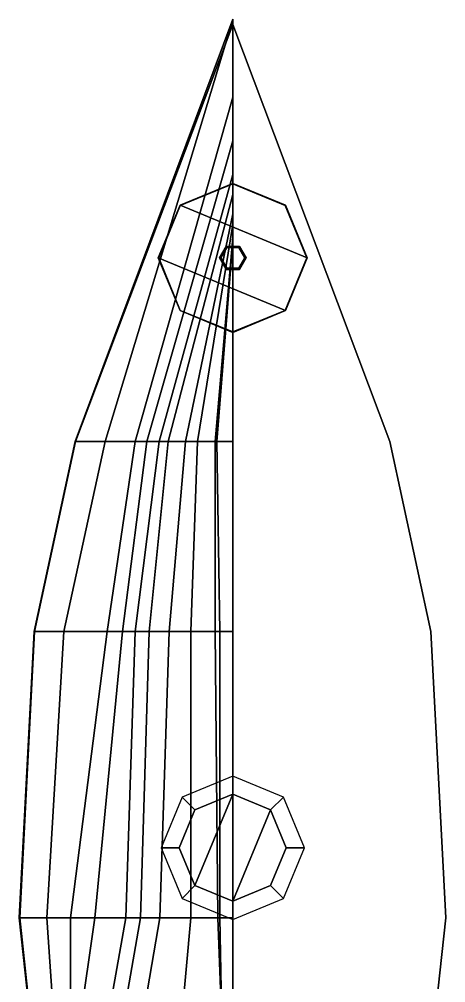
# Model space of a CAD drawing. Extents: x -5 to 4.8, y -34.4 to 50.8.
# Drawn here: x -4.47 to 4.46, y 30.66 to 50.85 of the extents above; entities that cross this region are included whole.
import ezdxf

# ---------------------------------------------------------------- set-up
doc = ezdxf.new("R2010")
doc.units = 0
doc.layers.get('0').update_dxf_attribs({"linetype": 'CONTINUOUS'})
doc.layers.add('RAILINGS', color=6, linetype='CONTINUOUS')

msp = doc.modelspace()

# ---------------------------------------------------------------- linework, layer by layer
for points in [[(0, 50.85, 6.28), (0, 50.84, 5.78), (-2.67, 42, 3.38), (-3.3, 42, 5.14)], [(0, 50.85, 6.28), (0, 50.85, 6.28), (-3.3, 42, 5.14), (0, 42, 5.14)], [(0, 50.84, 5.78), (0, 49.22, 4.12), (-2.04, 42, 2.69), (-2.67, 42, 3.38)], [(0, 49.22, 4.12), (0, 48.3, 2.99), (-1.8, 42, 2.3), (-2.04, 42, 2.69)], [(0, 48.3, 2.99), (0, 47.6, 1.91), (-1.54, 42, 1.91), (-1.8, 42, 2.3)], [(0, 47.6, 1.91), (0, 47.18, 1.13), (-1.35, 42, 1.57), (-1.54, 42, 1.91)], [(0, 47.41, 5.83), (-1.103, 46.953, 5.77), (-1.103, 46.953, 6), (0, 47.41, 6)], [(1.103, 46.953, 6), (0, 47.41, 6), (-1.103, 46.953, 6), (1.56, 45.85, 6)], [(1.103, 46.953, 5.77), (0, 47.41, 5.83), (0, 47.41, 6), (1.103, 46.953, 6)], [(0, 47.18, 1.13), (0, 46.77, 0.12), (-0.99, 42, 0.6), (-1.35, 42, 1.57)], [(-1.103, 46.953, 5.77), (-1.56, 45.85, 5.63), (-1.56, 45.85, 6), (-1.103, 46.953, 6)], [(1.56, 45.85, 6), (-1.103, 46.953, 6), (-1.56, 45.85, 6), (1.103, 44.747, 6)], [(1.56, 45.85, 5.63), (1.103, 46.953, 5.77), (1.103, 46.953, 6), (1.56, 45.85, 6)], [(0, 46.77, 0.12), (0, 46.55, -0.52), (-0.74, 42, -0.52), (-0.99, 42, 0.6)], [(0, 46.55, -0.52), (0, 46.28, -2.23), (-0.37, 42, -2.23), (-0.74, 42, -0.52)], [(0, 46.28, -2.23), (0, 46.21, -2.78), (-0.33, 42, -2.78), (-0.37, 42, -2.23)], [(0, 46.21, -2.78), (0, 46.21, -2.78), (0, 42, -2.78), (-0.33, 42, -2.78)], [(-0.25, 45.85, 6.08), (-0.125, 46.067, 6.08), (-0.14, 46.092, 6.05), (-0.28, 45.85, 6.05)], [(-0.14, 46.092, 6), (-0.28, 45.85, 6), (-0.28, 45.85, 6.05), (-0.14, 46.092, 6.05)], [(-0.125, 46.067, 6.08), (-0.25, 45.85, 6.08), (-0.25, 45.85, 7.27), (-0.125, 46.067, 7.27)], [(-0.125, 46.067, 6.08), (0.125, 46.067, 6.08), (0.14, 46.092, 6.05), (-0.14, 46.092, 6.05)], [(0.14, 46.092, 6), (-0.14, 46.092, 6), (-0.14, 46.092, 6.05), (0.14, 46.092, 6.05)], [(0.125, 46.067, 6.08), (-0.125, 46.067, 6.08), (-0.125, 46.067, 7.27), (0.125, 46.067, 7.27)], [(0.125, 46.067, 6.08), (0.25, 45.85, 6.08), (0.28, 45.85, 6.05), (0.14, 46.092, 6.05)], [(0.25, 45.85, 6.08), (0.125, 46.067, 6.08), (0.125, 46.067, 7.27), (0.25, 45.85, 7.27)], [(0.28, 45.85, 6), (0.14, 46.092, 6), (0.14, 46.092, 6.05), (0.28, 45.85, 6.05)], [(-1.56, 45.85, 5.63), (-1.103, 44.747, 5.49), (-1.103, 44.747, 6), (-1.56, 45.85, 6)], [(1.103, 44.747, 6), (-1.56, 45.85, 6), (-1.103, 44.747, 6), (0, 44.29, 6)], [(-0.125, 45.633, 6.08), (-0.25, 45.85, 6.08), (-0.28, 45.85, 6.05), (-0.14, 45.608, 6.05)], [(-0.28, 45.85, 6), (-0.14, 45.608, 6), (-0.14, 45.608, 6.05), (-0.28, 45.85, 6.05)], [(-0.25, 45.85, 6.08), (-0.125, 45.633, 6.08), (-0.125, 45.633, 7.27), (-0.25, 45.85, 7.27)], [(0.125, 45.633, 6.08), (0.25, 45.85, 6.08), (0.25, 45.85, 7.27), (0.125, 45.633, 7.27)], [(0.25, 45.85, 6.08), (0.125, 45.633, 6.08), (0.14, 45.608, 6.05), (0.28, 45.85, 6.05)], [(0.14, 45.608, 6), (0.28, 45.85, 6), (0.28, 45.85, 6.05), (0.14, 45.608, 6.05)], [(1.103, 44.747, 5.49), (1.56, 45.85, 5.63), (1.56, 45.85, 6), (1.103, 44.747, 6)], [(0.125, 45.633, 6.08), (-0.125, 45.633, 6.08), (-0.14, 45.608, 6.05), (0.14, 45.608, 6.05)], [(-0.125, 45.633, 6.08), (0.125, 45.633, 6.08), (0.125, 45.633, 7.27), (-0.125, 45.633, 7.27)], [(-0.14, 45.608, 6), (0.14, 45.608, 6), (0.14, 45.608, 6.05), (-0.14, 45.608, 6.05)], [(-1.103, 44.747, 5.49), (0, 44.29, 5.43), (0, 44.29, 6), (-1.103, 44.747, 6)], [(0, 44.29, 5.43), (1.103, 44.747, 5.49), (1.103, 44.747, 6), (0, 44.29, 6)], [(-3.3, 42, 5.14), (-2.67, 42, 3.38), (-3.54, 38.02, 2.71), (-4.16, 38.02, 4.72)], [(0, 42, 5.14), (-3.3, 42, 5.14), (-4.16, 38.02, 4.72), (0, 38.02, 4.72)], [(-2.67, 42, 3.38), (-2.04, 42, 2.69), (-2.63, 38.02, 1.79), (-3.54, 38.02, 2.71)], [(-2.04, 42, 2.69), (-1.8, 42, 2.3), (-2.31, 38.02, 1.29), (-2.63, 38.02, 1.79)], [(-1.8, 42, 2.3), (-1.54, 42, 1.91), (-2.04, 38.02, 0.72), (-2.31, 38.02, 1.29)], [(-1.54, 42, 1.91), (-1.35, 42, 1.57), (-1.75, 38.02, 0.05), (-2.04, 38.02, 0.72)], [(-1.35, 42, 1.57), (-0.99, 42, 0.6), (-1.33, 38.02, -0.99), (-1.75, 38.02, 0.05)], [(-0.99, 42, 0.6), (-0.74, 42, -0.52), (-0.88, 38.02, -2.05), (-1.33, 38.02, -0.99)], [(-0.74, 42, -0.52), (-0.37, 42, -2.23), (-0.37, 38.02, -2.65), (-0.88, 38.02, -2.05)], [(-0.37, 42, -2.23), (-0.33, 42, -2.78), (-0.27, 38.02, -2.78), (-0.37, 38.02, -2.65)], [(-0.33, 42, -2.78), (0, 42, -2.78), (0, 38.02, -2.78), (-0.27, 38.02, -2.78)], [(-4.16, 38.02, 4.72), (-3.54, 38.02, 2.71), (-3.89, 32.02, 2.4), (-4.47, 32.02, 4.55)], [(0, 38.02, 4.72), (-4.16, 38.02, 4.72), (-4.47, 32.02, 4.55), (0, 32.02, 4.64)], [(-3.54, 38.02, 2.71), (-2.63, 38.02, 1.79), (-3.4, 32.02, 1.81), (-3.89, 32.02, 2.4)], [(-2.63, 38.02, 1.79), (-2.31, 38.02, 1.29), (-2.89, 32.02, 1.05), (-3.4, 32.02, 1.81)], [(-2.31, 38.02, 1.29), (-2.04, 38.02, 0.72), (-2.24, 32.02, -0.2), (-2.89, 32.02, 1.05)], [(-2.04, 38.02, 0.72), (-1.75, 38.02, 0.05), (-1.93, 32.02, -0.99), (-2.24, 32.02, -0.2)], [(-1.75, 38.02, 0.05), (-1.33, 38.02, -0.99), (-1.53, 32.02, -1.72), (-1.93, 32.02, -0.99)], [(-1.33, 38.02, -0.99), (-0.88, 38.02, -2.05), (-0.88, 32.02, -2.43), (-1.53, 32.02, -1.72)], [(-0.88, 38.02, -2.05), (-0.37, 38.02, -2.65), (-0.31, 32.02, -2.75), (-0.88, 32.02, -2.43)], [(-0.37, 38.02, -2.65), (-0.27, 38.02, -2.78), (-0.27, 32.02, -3.23), (-0.31, 32.02, -2.75)], [(-0.27, 38.02, -2.78), (0, 38.02, -2.78), (0, 32.02, -3.23), (-0.27, 32.02, -3.23)], [(-0.792, 34.282, 5.18), (0, 34.61, 5.18), (0, 34.99, 4.67), (-1.061, 34.551, 4.64)], [(0, 34.61, 5.18), (0.792, 34.282, 5.18), (1.061, 34.551, 4.64), (0, 34.99, 4.67)], [(-1.12, 33.49, 5.18), (-0.792, 34.282, 5.18), (-1.061, 34.551, 4.64), (-1.5, 33.49, 4.61)], [(-0.792, 34.282, 5.18), (-1.12, 33.49, 5.18), (-0.792, 32.698, 5.18), (0, 34.61, 5.18)], [(0, 34.61, 5.18), (-0.792, 32.698, 5.18), (0, 32.37, 5.18), (0.792, 34.282, 5.18)], [(0.792, 34.282, 5.18), (1.12, 33.49, 5.18), (1.5, 33.49, 4.61), (1.061, 34.551, 4.64)], [(0.792, 34.282, 5.18), (0, 32.37, 5.18), (0.792, 32.698, 5.18), (1.12, 33.49, 5.18)], [(-0.792, 32.698, 5.18), (-1.12, 33.49, 5.18), (-1.5, 33.49, 4.61), (-1.061, 32.429, 4.6)], [(1.12, 33.49, 5.18), (0.792, 32.698, 5.18), (1.061, 32.429, 4.6), (1.5, 33.49, 4.61)], [(0, 32.37, 5.18), (-0.792, 32.698, 5.18), (-1.061, 32.429, 4.6), (0, 31.99, 4.63)], [(0.792, 32.698, 5.18), (0, 32.37, 5.18), (0, 31.99, 4.63), (1.061, 32.429, 4.6)], [(-4.47, 32.02, 4.55), (-3.89, 32.02, 2.4), (-3.74, 29.78, 2.05), (-4.23, 29.78, 4.09)], [(0, 32.02, 4.64), (-4.47, 32.02, 4.55), (-4.23, 29.78, 4.09), (0, 29.78, 4.22)], [(-3.89, 32.02, 2.4), (-3.4, 32.02, 1.81), (-3.4, 29.78, 1.53), (-3.74, 29.78, 2.05)], [(-3.4, 32.02, 1.81), (-2.89, 32.02, 1.05), (-3.21, 29.78, 1.18), (-3.4, 29.78, 1.53)], [(-2.89, 32.02, 1.05), (-2.24, 32.02, -0.2), (-2.64, 29.78, -0.07), (-3.21, 29.78, 1.18)], [(-2.24, 32.02, -0.2), (-1.93, 32.02, -0.99), (-2.32, 29.78, -0.86), (-2.64, 29.78, -0.07)], [(-1.93, 32.02, -0.99), (-1.53, 32.02, -1.72), (-1.91, 29.78, -1.89), (-2.32, 29.78, -0.86)], [(-1.53, 32.02, -1.72), (-0.88, 32.02, -2.43), (-1.08, 29.78, -2.67), (-1.91, 29.78, -1.89)], [(-0.88, 32.02, -2.43), (-0.31, 32.02, -2.75), (-0.23, 29.78, -3.05), (-1.08, 29.78, -2.67)], [(-0.31, 32.02, -2.75), (-0.27, 32.02, -3.23), (-0.23, 29.78, -3.1), (-0.23, 29.78, -3.05)], [(-0.27, 32.02, -3.23), (0, 32.02, -3.23), (0, 29.78, -3.1), (-0.23, 29.78, -3.1)]]:
    msp.add_3dface(points)
at = {"layer": 'RAILINGS'}
for points in [[(-3.29, 42, 5.14), (0, 50.74, 6.26), (0, 50.74, 7.12), (-3.29, 42, 6.17)], [(-3.29, 42, 6.17), (0, 50.74, 7.12), (0, 50.74, 6.26), (-3.29, 42, 5.14)], [(3.29, 42, 6.17), (0, 50.74, 7.12), (0, 50.74, 6.26), (3.29, 42, 5.14)], [(3.29, 42, 5.14), (0, 50.74, 6.26), (0, 50.74, 7.12), (3.29, 42, 6.17)], [(-1.1, 46.95, 6), (0, 47.4, 6), (0, 47.4, 7.04), (-1.1, 46.95, 7.04)], [(-1.1, 46.95, 7.04), (0, 47.4, 7.04), (0, 47.4, 6), (-1.1, 46.95, 6)], [(1.1, 46.95, 7.04), (0, 47.4, 7.04), (0, 47.4, 6), (1.1, 46.95, 6)], [(1.1, 46.95, 6), (0, 47.4, 6), (0, 47.4, 7.04), (1.1, 46.95, 7.04)], [(-1.55, 45.85, 6), (-1.1, 46.95, 6), (-1.1, 46.95, 7.04), (-1.55, 45.85, 7.04)], [(-1.55, 45.85, 7.04), (-1.1, 46.95, 7.04), (-1.1, 46.95, 6), (-1.55, 45.85, 6)], [(1.55, 45.85, 6), (1.1, 46.95, 6), (1.1, 46.95, 7.04), (1.55, 45.85, 7.04)], [(1.55, 45.85, 7.04), (1.1, 46.95, 7.04), (1.1, 46.95, 6), (1.55, 45.85, 6)], [(-1.1, 44.75, 7.04), (-1.55, 45.85, 7.04), (-1.55, 45.85, 6), (-1.1, 44.75, 6)], [(-1.1, 44.75, 6), (-1.55, 45.85, 6), (-1.55, 45.85, 7.04), (-1.1, 44.75, 7.04)], [(1.1, 44.75, 7.04), (1.55, 45.85, 7.04), (1.55, 45.85, 6), (1.1, 44.75, 6)], [(1.1, 44.75, 6), (1.55, 45.85, 6), (1.55, 45.85, 7.04), (1.1, 44.75, 7.04)], [(0, 44.3, 6), (-1.1, 44.75, 6), (-1.1, 44.75, 7.04), (0, 44.3, 7.04)], [(0, 44.3, 7.04), (-1.1, 44.75, 7.04), (-1.1, 44.75, 6), (0, 44.3, 6)], [(0, 44.3, 7.04), (1.1, 44.75, 7.04), (1.1, 44.75, 6), (0, 44.3, 6)], [(0, 44.3, 6), (1.1, 44.75, 6), (1.1, 44.75, 7.04), (0, 44.3, 7.04)], [(-4.15, 38.02, 4.72), (-3.29, 42, 5.14), (-3.29, 42, 6.17), (-4.15, 38.02, 5.81)], [(-4.15, 38.02, 5.81), (-3.29, 42, 6.17), (-3.29, 42, 5.14), (-4.15, 38.02, 4.72)], [(4.15, 38.02, 5.81), (3.29, 42, 6.17), (3.29, 42, 5.14), (4.15, 38.02, 4.72)], [(4.15, 38.02, 4.72), (3.29, 42, 5.14), (3.29, 42, 6.17), (4.15, 38.02, 5.81)], [(-4.46, 32.02, 5.68), (-4.15, 38.02, 5.81), (-4.15, 38.02, 4.72), (-4.46, 32.02, 4.55)], [(-4.46, 32.02, 4.55), (-4.15, 38.02, 4.72), (-4.15, 38.02, 5.81), (-4.46, 32.02, 5.68)], [(4.46, 32.02, 5.68), (4.15, 38.02, 5.81), (4.15, 38.02, 4.72), (4.46, 32.02, 4.55)], [(4.46, 32.02, 4.55), (4.15, 38.02, 4.72), (4.15, 38.02, 5.81), (4.46, 32.02, 5.68)], [(-4.22, 29.78, 4.09), (-4.46, 32.02, 4.55), (-4.46, 32.02, 5.68), (-4.22, 29.78, 5.64)], [(-4.22, 29.78, 5.64), (-4.46, 32.02, 5.68), (-4.46, 32.02, 4.55), (-4.22, 29.78, 4.09)], [(4.22, 29.78, 5.64), (4.46, 32.02, 5.68), (4.46, 32.02, 4.55), (4.22, 29.78, 4.09)], [(4.22, 29.78, 4.09), (4.46, 32.02, 4.55), (4.46, 32.02, 5.68), (4.22, 29.78, 5.64)]]:
    msp.add_3dface(points, dxfattribs=at)

doc.saveas('drawing.dxf')
